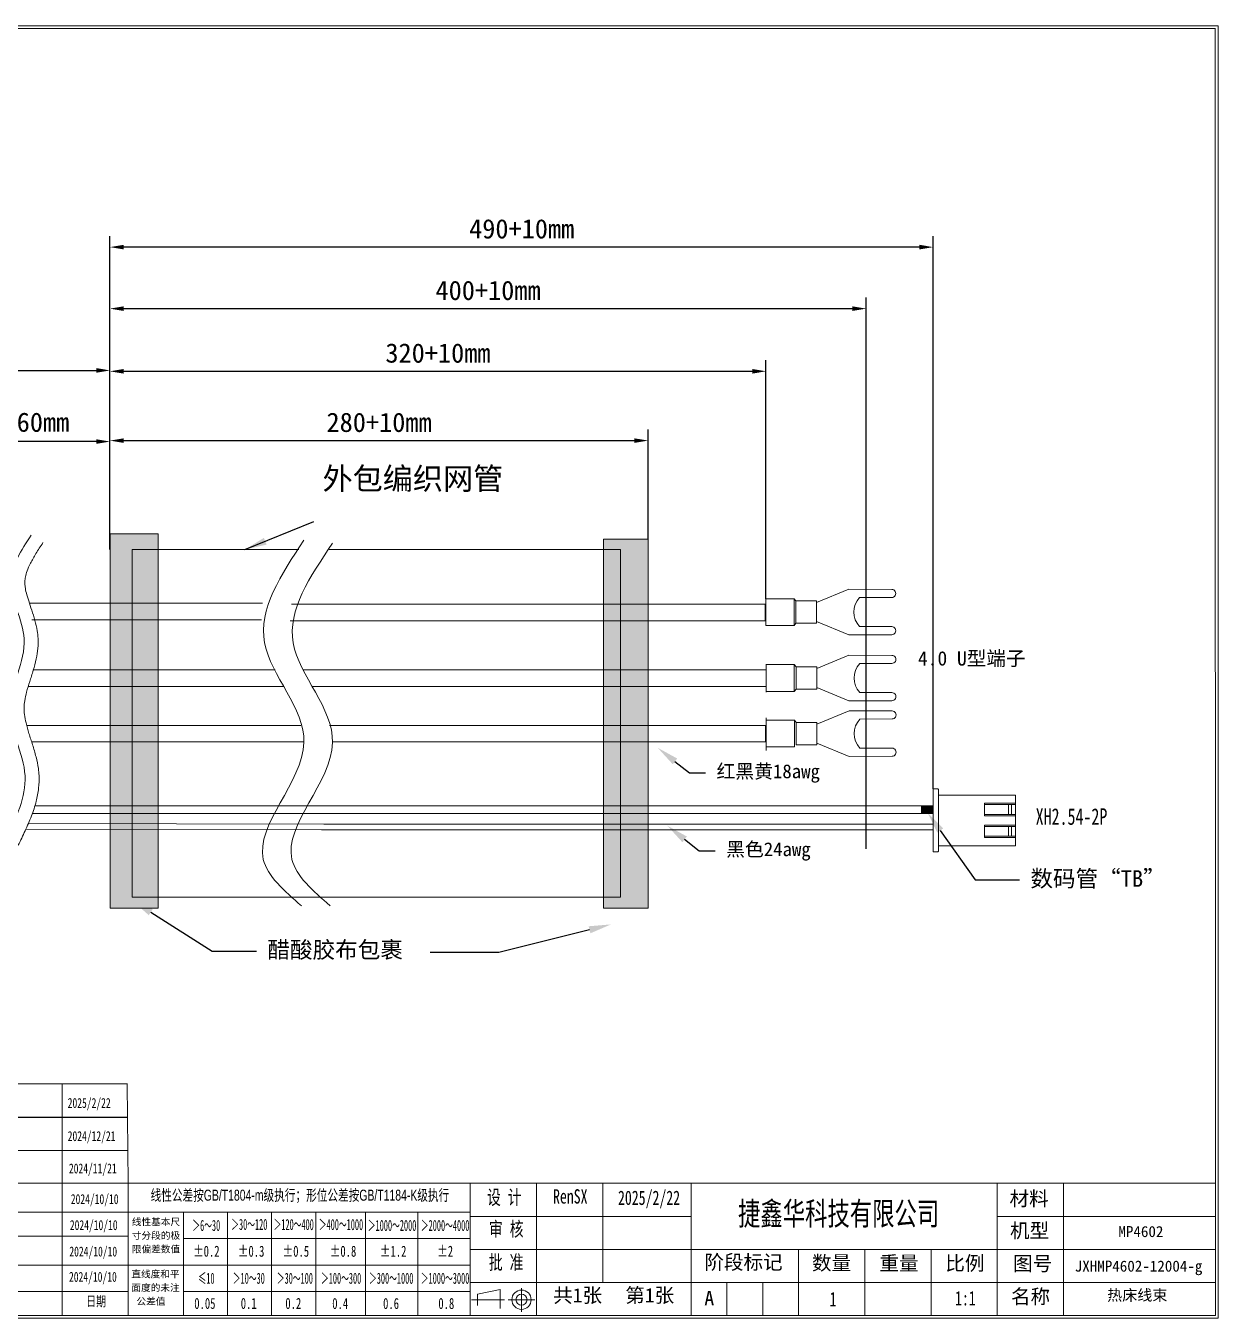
# Model space of a CAD drawing. Header units: millimetres. Extents: x -293 to 5666, y -3485 to 352.
# Drawn here: x -185 to 31, y -632.1 to -397.8 of the extents above; entities that cross this region are included whole.
import ezdxf
from ezdxf import colors
from ezdxf.entities.mleader import LeaderData, LeaderLine
from ezdxf.math import Vec2, Vec3

# ---------------------------------------------------------------- set-up
doc = ezdxf.new("R2010")
doc.units = ezdxf.units.MM
doc.header["$PDSIZE"] = -1
doc.layers.get('0').update_dxf_attribs({"lineweight": 18})
doc.layers.add('更新', color=10, linetype='Continuous', lineweight=18)
doc.styles.add('SLDTEXTSTYLE0', font='')
doc.styles.add('SLDTEXTSTYLE1', font='')
doc.styles.add('SLDTEXTSTYLE10', font='', dxfattribs={"width": 0.814221})
doc.styles.add('SLDTEXTSTYLE11', font='', dxfattribs={"width": 0.775464})
doc.styles.add('SLDTEXTSTYLE12', font='', dxfattribs={"width": 0.86773})
doc.styles.add('SLDTEXTSTYLE13', font='', dxfattribs={"width": 0.706367})
doc.styles.add('SLDTEXTSTYLE14', font='', dxfattribs={"width": 0.747741})
doc.styles.add('SLDTEXTSTYLE15', font='', dxfattribs={"width": 0.96773})
doc.styles.add('SLDTEXTSTYLE16', font='', dxfattribs={"width": 0.880973})
doc.styles.add('SLDTEXTSTYLE17', font='', dxfattribs={"width": 0.846113})
doc.styles.add('SLDTEXTSTYLE18', font='', dxfattribs={"width": 0.905501})
doc.styles.add('SLDTEXTSTYLE19', font='', dxfattribs={"width": 1.073784})
doc.styles.add('SLDTEXTSTYLE2', font='')
doc.styles.add('SLDTEXTSTYLE20', font='', dxfattribs={"width": 0.96122})
doc.styles.add('SLDTEXTSTYLE21', font='', dxfattribs={"width": 0.864104})
doc.styles.add('SLDTEXTSTYLE22', font='', dxfattribs={"width": 0.988767})
doc.styles.add('SLDTEXTSTYLE23', font='', dxfattribs={"width": 0.737402})
doc.styles.add('SLDTEXTSTYLE24', font='', dxfattribs={"width": 1.124152})
doc.styles.add('SLDTEXTSTYLE25', font='', dxfattribs={"width": 0.732965})
doc.styles.add('SLDTEXTSTYLE3', font='', dxfattribs={"width": 0.827647})
doc.styles.add('SLDTEXTSTYLE4', font='', dxfattribs={"width": 0.842141})
doc.styles.add('SLDTEXTSTYLE5', font='', dxfattribs={"width": 0.752078})
doc.styles.add('SLDTEXTSTYLE6', font='', dxfattribs={"width": 0.833267})
doc.styles.add('SLDTEXTSTYLE7', font='', dxfattribs={"width": 0.902979})
doc.styles.add('SLDTEXTSTYLE8', font='', dxfattribs={"width": 1.050097})
doc.styles.add('SLDTEXTSTYLE9', font='', dxfattribs={"width": 0.878935})
doc.styles.get("Standard").update_dxf_attribs({"font": ''})
doc.styles.add('标准', font='', dxfattribs={"width": 0.667})
doc.styles.get('SLDTEXTSTYLE0').set_extended_font_data('汉仪长仿宋体')
doc.styles.get('SLDTEXTSTYLE1').set_extended_font_data('汉仪长仿宋体')
doc.styles.get('SLDTEXTSTYLE10').set_extended_font_data('汉仪长仿宋体')
doc.styles.get('SLDTEXTSTYLE11').set_extended_font_data('汉仪长仿宋体')
doc.styles.get('SLDTEXTSTYLE12').set_extended_font_data('汉仪长仿宋体')
doc.styles.get('SLDTEXTSTYLE13').set_extended_font_data('汉仪长仿宋体')
doc.styles.get('SLDTEXTSTYLE14').set_extended_font_data('汉仪长仿宋体')
doc.styles.get('SLDTEXTSTYLE15').set_extended_font_data('汉仪长仿宋体')
doc.styles.get('SLDTEXTSTYLE16').set_extended_font_data('汉仪长仿宋体')
doc.styles.get('SLDTEXTSTYLE17').set_extended_font_data('汉仪长仿宋体')
doc.styles.get('SLDTEXTSTYLE18').set_extended_font_data('汉仪长仿宋体')
doc.styles.get('SLDTEXTSTYLE19').set_extended_font_data('汉仪长仿宋体')
doc.styles.get('SLDTEXTSTYLE2').set_extended_font_data('汉仪长仿宋体')
doc.styles.get('SLDTEXTSTYLE20').set_extended_font_data('汉仪长仿宋体')
doc.styles.get('SLDTEXTSTYLE21').set_extended_font_data('汉仪长仿宋体')
doc.styles.get('SLDTEXTSTYLE22').set_extended_font_data('汉仪长仿宋体')
doc.styles.get('SLDTEXTSTYLE23').set_extended_font_data('汉仪长仿宋体')
doc.styles.get('SLDTEXTSTYLE24').set_extended_font_data('汉仪长仿宋体')
doc.styles.get('SLDTEXTSTYLE25').set_extended_font_data('汉仪长仿宋体')
doc.styles.get('SLDTEXTSTYLE3').set_extended_font_data('汉仪长仿宋体')
doc.styles.get('SLDTEXTSTYLE4').set_extended_font_data('汉仪长仿宋体')
doc.styles.get('SLDTEXTSTYLE5').set_extended_font_data('汉仪长仿宋体')
doc.styles.get('SLDTEXTSTYLE6').set_extended_font_data('汉仪长仿宋体')
doc.styles.get('SLDTEXTSTYLE7').set_extended_font_data('汉仪长仿宋体')
doc.styles.get('SLDTEXTSTYLE8').set_extended_font_data('汉仪长仿宋体')
doc.styles.get('SLDTEXTSTYLE9').set_extended_font_data('汉仪长仿宋体')
doc.styles.get('Standard').set_extended_font_data('FangSong')
doc.styles.get('标准').set_extended_font_data('宋体')
doc.dimstyles.new('ISO-25', dxfattribs={"dimtxt": 2.5, "dimasz": 2.5, "dimexe": 1.25, "dimexo": 0.625, "dimtad": 1, "dimtxsty": 'Standard', "dimcen": 2.5, "dimdle": 5, "dimadec": 0, "dimazin": 0, "dimtfac": 1, "dimtmove": 0, "dimatfit": 3, "dimfxl": 1, "dimarcsym": 0})
doc.dimstyles.new('标准', dxfattribs={"dimtxt": 3.5, "dimasz": 4, "dimexe": 2, "dimexo": 0, "dimtad": 1, "dimdsep": 46, "dimtxsty": '标准', "dimblk": '_CAXARROW', "dimcen": 0, "dimdle": 8, "dimazin": 2, "dimtfac": 0.707107, "dimtdec": 3, "dimtmove": 2, "dimatfit": 3, "dimfxl": 1, "dimfrac": 2, "dimtolj": 1, "dimarcsym": 1})

# ---------------------------------------------------------------- blocks, each defined once
blk = doc.blocks.new('_CAXARROW')
blk = doc.blocks.new('12')
blk.add_line((289, 128.64), (289, 137.46))
at = {"color": 0, "lineweight": 0}
for points in [[(289.96, 139.82), (289.94, 139.92), (289.88, 139.99), (289.81, 140.04), (289.71, 140.06), (289, 140.06)], [(289, 137.46), (289, 140.06)], [(289.96, 128.88), (289.96, 139.82)], [(303.91, 138.95), (289.96, 138.95)], [(303.91, 137.46), (298.29, 137.46), (298.29, 135.2)], [(298.29, 137.22), (303.91, 137.22)], [(302.64, 135.44), (302.64, 137.22)], [(303.2, 135.44), (303.2, 137.22)], [(298.29, 135.44), (303.91, 135.44)], [(298.29, 135.2), (303.91, 135.2)], [(298.29, 131.24), (298.29, 133.5), (303.91, 133.5)], [(298.29, 133.26), (303.91, 133.26)], [(298.29, 131.48), (303.91, 131.48)], [(298.29, 131.24), (303.91, 131.24)], [(302.64, 131.48), (302.64, 133.26)], [(303.2, 131.48), (303.2, 133.26)], [(289, 128.64), (289.71, 128.64), (289.81, 128.66), (289.88, 128.71), (289.94, 128.78), (289.96, 128.88)], [(303.91, 129.75), (289.96, 129.75)]]:
    blk.add_lwpolyline(points, dxfattribs=at)
blk = doc.blocks.new('*D1239')
at = {"color": 0, "lineweight": -2, "transparency": 16777216}
for p, q in [((-169.8, -492.77), (-169.8, -458.45)), ((-50.93, -501.67), (-50.93, -458.45)), ((-167.3, -460.45), (-53.43, -460.45))]:
    blk.add_line(p, q, dxfattribs=at)
at = {"color": 0, "transparency": 16777216}
for points in [[(-167.3, -460.03), (-167.3, -460.87), (-169.8, -460.45)], [(-53.43, -460.03), (-53.43, -460.87), (-50.93, -460.45)]]:
    blk.add_solid(points, dxfattribs=at)
at = {"layer": 'Defpoints', "color": 0, "transparency": 16777216}
for p in [(-50.93, -460.45), (-169.8, -492.77), (-50.93, -501.67)]:
    blk.add_point(p, dxfattribs=at)
at = {"color": 0, "transparency": 16777216, "insert": (-110.37, -457.16), "char_height": 3.5, "attachment_point": 5}
blk.add_mtext('\\A1;320+10mm', dxfattribs=at)
blk = doc.blocks.new('*D1242')
at = {"color": 0, "lineweight": -2, "transparency": 16777216}
for p, q in [((-169.8, -492.77), (-169.8, -471.01)), ((-167.3, -473.01), (-74.78, -473.01)), ((-72.28, -490.89), (-72.28, -471.01))]:
    blk.add_line(p, q, dxfattribs=at)
at = {"color": 0, "transparency": 16777216}
for points in [[(-167.3, -472.6), (-167.3, -473.43), (-169.8, -473.01)], [(-74.78, -472.6), (-74.78, -473.43), (-72.28, -473.01)]]:
    blk.add_solid(points, dxfattribs=at)
at = {"layer": 'Defpoints', "color": 0, "transparency": 16777216}
for p in [(-72.28, -473.01), (-72.28, -490.89), (-169.8, -492.77)]:
    blk.add_point(p, dxfattribs=at)
at = {"color": 0, "transparency": 16777216, "insert": (-121.04, -469.72), "char_height": 3.5, "attachment_point": 5}
blk.add_mtext('\\A1;280+10mm', dxfattribs=at)
blk = doc.blocks.new('*D1240')
at = {"color": 0, "lineweight": -2, "transparency": 16777216}
for p, q in [((-169.8, -489.94), (-169.8, -435.94)), ((-23.11, -437.94), (-167.3, -437.94)), ((-20.61, -536.15), (-20.61, -435.94))]:
    blk.add_line(p, q, dxfattribs=at)
at = {"color": 0, "transparency": 16777216}
for points in [[(-167.3, -437.52), (-167.3, -438.35), (-169.8, -437.94)], [(-23.11, -437.52), (-23.11, -438.35), (-20.61, -437.94)]]:
    blk.add_solid(points, dxfattribs=at)
at = {"layer": 'Defpoints', "color": 0, "transparency": 16777216}
for p in [(-169.8, -437.94), (-169.8, -489.94), (-20.61, -536.15)]:
    blk.add_point(p, dxfattribs=at)
at = {"color": 0, "transparency": 16777216, "insert": (-95.2, -434.64), "char_height": 3.5, "attachment_point": 5}
blk.add_mtext('\\A1;490+10mm', dxfattribs=at)
blk = doc.blocks.new('*D1243')
at = {"color": 0, "lineweight": -2, "transparency": 16777216}
for p, q in [((-169.8, -489.94), (-169.8, -447.09)), ((-32.78, -547.01), (-32.78, -447.09)), ((-167.3, -449.09), (-35.28, -449.09))]:
    blk.add_line(p, q, dxfattribs=at)
at = {"color": 0, "transparency": 16777216}
for points in [[(-167.3, -448.67), (-167.3, -449.51), (-169.8, -449.09)], [(-35.28, -448.67), (-35.28, -449.51), (-32.78, -449.09)]]:
    blk.add_solid(points, dxfattribs=at)
at = {"layer": 'Defpoints', "color": 0, "transparency": 16777216}
for p in [(-32.78, -449.09), (-169.8, -489.94), (-32.78, -547.01)]:
    blk.add_point(p, dxfattribs=at)
at = {"color": 0, "transparency": 16777216, "insert": (-101.29, -445.8), "char_height": 3.5, "attachment_point": 5}
blk.add_mtext('\\A1;400+10mm', dxfattribs=at)
blk = doc.blocks.new('*D1244')
at = {"layer": 'Defpoints', "color": 0, "transparency": 16777216}
for p in [(-198.87, -473.19), (-198.87, -484.99), (-169.8, -489.94)]:
    blk.add_point(p, dxfattribs=at)
at = {"layer": '更新', "color": 0, "lineweight": -2, "transparency": 16777216}
for p, q in [((-198.87, -484.99), (-198.87, -471.19)), ((-172.3, -473.19), (-196.37, -473.19)), ((-169.8, -489.94), (-169.8, -471.19))]:
    blk.add_line(p, q, dxfattribs=at)
at = {"layer": '更新', "color": 0, "transparency": 16777216}
for points in [[(-196.37, -472.77), (-196.37, -473.6), (-198.87, -473.19)], [(-172.3, -472.77), (-172.3, -473.6), (-169.8, -473.19)]]:
    blk.add_solid(points, dxfattribs=at)
at = {"layer": '更新', "color": 0, "transparency": 16777216, "insert": (-184.33, -469.7), "char_height": 3.5, "attachment_point": 5}
blk.add_mtext('\\A1;△60mm', dxfattribs=at)
blk = doc.blocks.new('*D1245')
at = {"layer": 'Defpoints', "color": 0, "transparency": 16777216}
for p in [(-169.8, -460.29), (-169.8, -489.94), (-245.24, -547.11)]:
    blk.add_point(p, dxfattribs=at)
at = {"layer": '更新', "color": 0, "lineweight": -2, "transparency": 16777216}
for p, q in [((-245.24, -547.11), (-245.24, -458.29)), ((-169.8, -489.94), (-169.8, -458.29)), ((-242.74, -460.29), (-172.3, -460.29))]:
    blk.add_line(p, q, dxfattribs=at)
at = {"layer": '更新', "color": 0, "transparency": 16777216}
for points in [[(-242.74, -459.87), (-242.74, -460.71), (-245.24, -460.29)], [(-172.3, -459.87), (-172.3, -460.71), (-169.8, -460.29)]]:
    blk.add_solid(points, dxfattribs=at)
at = {"layer": '更新', "color": 0, "transparency": 16777216, "insert": (-207.52, -457), "char_height": 3.5, "attachment_point": 5}
blk.add_mtext('\\A1;140+10mm', dxfattribs=at)

msp = doc.modelspace()

# ---------------------------------------------------------------- hatches: boundary and pattern name
at = {"linetype": 'Continuous'}
h = msp.add_hatch(color=0, dxfattribs=at)
h.dxf.hatch_style = 1
h.paths.add_polyline_path([(-169.7975, -489.9415), (-161.0599, -489.9415), (-161.0599, -557.7801), (-169.7975, -557.7801)])
h.paths.add_polyline_path([(-72.2824, -490.8887), (-80.3536, -490.8887), (-80.3536, -557.7655), (-72.2824, -557.7655)])
at = {"lineweight": 15}
msp.add_hatch(color=7, dxfattribs=at).paths.add_polyline_path([(-20.6117, -540.5925), (-20.6117, -539.2379), (-22.8484, -539.2379), (-22.8367, -540.5925)])

# ---------------------------------------------------------------- linework, layer by layer
at = {"color": 7, "lineweight": 13}
for p, q in [((-293.0969, -397.8207), (30.9956, -397.8207)), ((-292.5969, -398.3207), (30.5072, -398.3207)), ((-178.4933, -589.6459), (-178.4933, -631.6616)), ((-104.5076, -607.6616), (-229.9068, -607.6616)), ((-166.5076, -631.6616), (-166.5076, -607.6616)), ((-166.5076, -607.6616), (-166.5076, -631.6616)), ((-104.5076, -607.6616), (-104.5076, -631.6616)), ((-104.5076, -607.6616), (-104.5076, -631.6616)), ((-92.5076, -607.6616), (-92.5076, -631.6616)), ((-80.5076, -607.6616), (-80.5076, -625.6616)), ((-64.5076, -607.6616), (-64.5076, -631.6616)), ((-9.0076, -607.6616), (-9.0076, -631.6616)), ((-9.0076, -607.6616), (30.4924, -607.6616)), ((2.9924, -607.6616), (2.9924, -631.6616)), ((-104.5076, -612.8828), (-229.9068, -612.8828)), ((-156.5076, -631.6616), (-156.5076, -612.8828)), ((-148.5076, -612.8828), (-148.5076, -631.6616)), ((-140.5076, -631.6616), (-140.5076, -612.8828)), ((-132.5076, -631.6616), (-132.5076, -612.8828)), ((-123.5076, -631.6616), (-123.5076, -612.8828)), ((-114.0076, -612.8828), (-114.0076, -631.6616)), ((-64.5076, -613.6616), (-104.5076, -613.6616)), ((-9.0076, -613.6616), (30.4924, -613.6616)), ((-166.5076, -617.2616), (-229.9068, -617.2616)), ((-156.5076, -617.6828), (-104.5076, -617.6828)), ((-104.5076, -619.6616), (30.4924, -619.6616)), ((-45.0076, -631.6616), (-45.0076, -619.6616)), ((-33.0076, -619.6616), (-33.0076, -631.6616)), ((-21.0076, -619.6616), (-21.0076, -631.6616)), ((-166.5076, -622.4828), (-104.5076, -622.4828)), ((-166.5076, -627.2828), (-229.9068, -627.2828)), ((-104.5076, -627.2828), (-156.5076, -627.2828)), ((-64.5076, -625.6616), (-104.5076, -625.6616)), ((-103.2275, -627.7716), (-99.1214, -626.8868)), ((-99.1214, -626.8868), (-99.1214, -630.3834)), ((-95.2275, -626.6648), (-95.2275, -630.937)), ((30.4924, -625.6616), (-64.5076, -625.6616)), ((-58.0076, -631.6616), (-58.0076, -625.6616)), ((-51.5076, -625.6616), (-51.5076, -631.6616)), ((-98.2963, -628.7654), (-104.301, -628.7654)), ((-92.8113, -628.7654), (-97.6437, -628.7654)), ((-293.0969, -632.1088), (31.0072, -632.1088)), ((-292.5969, -631.6088), (30.5072, -631.6088))]:
    msp.add_line(p, q, dxfattribs=at)
at = {"color": 7, "linetype": 'ByBlock', "lineweight": 13}
for p, q in [((30.9956, -397.8207), (31.0072, -632.1088)), ((30.4955, -398.3207), (30.5072, -631.6088))]:
    msp.add_line(p, q, dxfattribs=at)
at = {"lineweight": 5}
for p, q in [((-35.9229, -499.9678), (-41.7813, -502.3794)), ((-28.1469, -499.9981), (-35.9229, -499.9678)), ((-45.4942, -502.076), (-45.8313, -501.671)), ((-45.8313, -501.671), (-45.8313, -506.531)), ((-45.4942, -502.076), (-45.4942, -506.126)), ((-41.7813, -502.3794), (-41.7813, -504.101)), ((-33.975, -501.4719), (-28.143, -501.4561)), ((-41.7813, -505.8227), (-41.7813, -504.101)), ((-35.9229, -508.2342), (-41.7813, -505.8227)), ((-45.8313, -506.531), (-45.4942, -506.126)), ((-28.1469, -508.204), (-35.9229, -508.2342)), ((-33.975, -506.7301), (-28.143, -506.746)), ((-35.8848, -511.9261), (-41.7432, -514.3377)), ((-28.1088, -511.9563), (-35.8848, -511.9261)), ((-45.4561, -514.0343), (-45.7932, -513.6293)), ((-45.7932, -513.6293), (-45.7932, -518.4893)), ((-45.4561, -514.0343), (-45.4561, -518.0843)), ((-41.7432, -514.3377), (-41.7432, -516.0593)), ((-33.9369, -513.4302), (-28.1049, -513.4143)), ((-41.7432, -517.7809), (-41.7432, -516.0593)), ((-45.7932, -518.4893), (-45.4561, -518.0843)), ((-35.8848, -520.1925), (-41.7432, -517.7809)), ((-33.9369, -518.6884), (-28.1049, -518.7043)), ((-35.8594, -521.9967), (-41.7178, -524.4082)), ((-28.1088, -520.1623), (-35.8848, -520.1925)), ((-28.0834, -522.0269), (-35.8594, -521.9967)), ((-45.4307, -524.1049), (-45.7678, -523.6999)), ((-45.7678, -523.6999), (-45.7678, -528.5599)), ((-45.4307, -524.1049), (-45.4307, -528.1549)), ((-41.7178, -524.4082), (-41.7178, -526.1299)), ((-33.9114, -523.5008), (-28.0794, -523.4849)), ((-41.7178, -527.8515), (-41.7178, -526.1299)), ((-35.8594, -530.2631), (-41.7178, -527.8515)), ((-33.9114, -528.759), (-28.0794, -528.7749)), ((-28.0834, -530.2329), (-35.8594, -530.2631))]:
    msp.add_line(p, q, dxfattribs=at)
at = {"color": 0}
msp.add_line((-50.9112, -513.5582), (-50.9112, -518.6104), dxfattribs=at)
at = {"color": 4}
msp.add_line((-50.9195, -523.2538), (-50.9195, -529.1957), dxfattribs=at)
at = {"color": 7}
msp.add_line((-5.6957, -537.2667), (-5.6957, -546.4628), dxfattribs=at)
at = {"color": 0, "lineweight": 13}
msp.add_line((-104.5076, -607.6616), (-9.0076, -607.6616), dxfattribs=at)
at = {"color": 0, "lineweight": 5}
for p, q in [((-77.1196, -607.6616), (30.4912, -607.6616)), ((-231.7748, -631.6088), (-84.1053, -631.6088))]:
    msp.add_line(p, q, dxfattribs=at)
at = {"color": 7, "linetype": 'Continuous', "lineweight": 13}
msp.add_line((-166.5076, -622.4828), (-229.9068, -622.4828), dxfattribs=at)
at = {"lineweight": 13}
msp.add_line((-103.2275, -627.7716), (-103.2275, -629.8017), dxfattribs=at)
at = {"color": 4}
msp.add_lwpolyline([(-72.2824, -490.8887), (-80.3536, -490.8887), (-80.3536, -557.7655), (-72.2824, -557.7655)], close=True, dxfattribs=at)
at = {"color": 0}
for points in [[(-130.1002, -492.7714), (-77.3056, -492.7714), (-77.3056, -555.7858), (-165.791, -555.7858), (-165.791, -492.7714), (-135.5706, -492.7714)], [(-183.6827, -514.5843), (-139.872, -514.5843)], [(-134.7071, -514.5843), (-50.9112, -514.5843), (-50.9112, -517.5843), (-133.1698, -517.5843)], [(-138.3332, -517.5843), (-184.6196, -517.5843)]]:
    msp.add_lwpolyline(points, dxfattribs=at)
at = {"color": 1}
for points in [[(-184.404, -502.4845), (-142.1474, -502.4845)], [(-136.9182, -502.696), (-51.0469, -502.696), (-51.0469, -505.696), (-137.1203, -505.696)], [(-142.3451, -505.4845), (-183.9435, -505.4845)]]:
    msp.add_lwpolyline(points, dxfattribs=at)
at = {"lineweight": 5}
for points in [[(-45.8313, -506.531), (-50.9343, -506.531), (-50.9343, -501.671), (-45.8313, -501.671)], [(-45.4942, -502.076), (-41.7813, -502.076), (-41.7813, -506.126)], [(-41.7813, -506.126), (-45.4942, -506.126)], [(-45.7932, -518.4893), (-50.8962, -518.4893), (-50.8962, -513.6293), (-45.7932, -513.6293)], [(-45.4561, -514.0343), (-41.7432, -514.0343), (-41.7432, -518.0843)], [(-41.7432, -518.0843), (-45.4561, -518.0843)], [(-45.7678, -528.5599), (-50.8708, -528.5599), (-50.8708, -523.6999), (-45.7678, -523.6999)], [(-45.4307, -524.1049), (-41.7178, -524.1049), (-41.7178, -528.1549)], [(-41.7178, -528.1549), (-45.4307, -528.1549)]]:
    msp.add_lwpolyline(points, dxfattribs=at)
at = {"color": 2}
for points in [[(-184.9057, -524.6343), (-135.2016, -524.6343)], [(-130.0232, -524.6343), (-51.0189, -524.6343), (-51.0189, -527.6343), (-129.4753, -527.6343)], [(-134.6628, -527.6343), (-183.9955, -527.6343)]]:
    msp.add_lwpolyline(points, dxfattribs=at)
at = {"color": 7}
for points in [[(-183.852, -540.5879), (-130.2005, -540.5879)], [(-129.8324, -539.2333), (-183.4054, -539.2333)], [(-130.2745, -540.5879), (-20.6117, -540.5879)], [(-20.6068, -539.2333), (-129.8774, -539.2333)], [(-185.0278, -543.4425), (-131.3304, -543.5875)], [(-130.9041, -542.5628), (-184.5757, -542.4184)], [(-20.6117, -542.5485), (-131.0195, -542.5485)], [(-131.4701, -543.5731), (-20.6117, -543.5731)]]:
    msp.add_lwpolyline(points, dxfattribs=at)
at = {"color": 7, "lineweight": 13}
for radius in [1.75, 1]:
    msp.add_circle((-95.2275, -628.7654), radius, dxfattribs=at)
at = {"lineweight": 5}
for centre, radius, start, end in [((-28.145, -500.7271), 0.7291, 269.349788, 90.155823), ((-31.1023, -504.101), 3.8942, 137.535008, 222.464992), ((-31.1023, -504.101), 3.8942, 137.535008, 222.464992), ((-28.145, -507.475), 0.7291, 269.844177, 90.650212), ((-28.1069, -512.6853), 0.7291, 269.349788, 90.155823), ((-31.0642, -516.0593), 3.8942, 137.535008, 222.464992), ((-31.0642, -516.0593), 3.8942, 137.535008, 222.464992), ((-28.1069, -519.4333), 0.7291, 269.844177, 90.650212), ((-28.0814, -522.7559), 0.7291, 269.349788, 90.155823), ((-31.0387, -526.1299), 3.8942, 137.535008, 222.464992), ((-31.0387, -526.1299), 3.8942, 137.535008, 222.464992), ((-28.0814, -529.5039), 0.7291, 269.844177, 90.650212)]:
    msp.add_arc(centre, radius, start, end, dxfattribs=at)
at = {"color": 4}
for points in [[(-134.657, -491.0774), (-141.7914, -509.689), (-134.657, -527.748), (-142.0144, -548.9284), (-135.1029, -557.3485)], [(-129.4685, -491.6145), (-136.603, -509.7014), (-129.4685, -527.7605), (-136.8259, -548.9408), (-129.9144, -557.3317)]]:
    msp.add_spline(points, degree=3, dxfattribs=at)
at = {"layer": '更新', "color": 0}
for p, q in [((-229.9068, -589.6459), (-166.6269, -589.6459)), ((-166.5667, -601.7158), (-166.6866, -589.6459)), ((-229.9068, -595.6511), (-166.6269, -595.6511)), ((-229.9068, -595.7105), (-166.5667, -595.7105)), ((-229.9068, -601.7158), (-166.5667, -601.7158)), ((-166.5667, -601.7158), (-166.5076, -607.6616))]:
    msp.add_line(p, q, dxfattribs=at)
msp.add_lwpolyline([(-169.7975, -489.9415), (-161.0599, -489.9415), (-161.0599, -557.7801), (-169.7975, -557.7801)], close=True, dxfattribs=at)
at = {"layer": '更新', "color": 4}
msp.add_spline([(-184.0707, -490.133), (-187.7566, -498.6084), (-185.356, -508.9694), (-187.9052, -521.3665), (-185.1918, -533.7784), (-188.6894, -545.2406)], degree=3, dxfattribs=at)
msp.add_open_spline([(-181.9518, -491.5156), (-182.3962, -492.1966), (-183.2329, -493.48), (-184.2125, -495.1871), (-184.8274, -496.5821), (-185.1412, -497.6829), (-185.222, -498.3553), (-185.232, -498.9375), (-185.1862, -499.5806), (-184.9659, -500.6823), (-184.5449, -502.0904), (-183.9713, -503.7547), (-183.39, -505.5581), (-182.9836, -507.2703), (-182.7816, -509.0136), (-182.8347, -510.7673), (-183.157, -512.7051), (-183.7063, -514.7262), (-184.3604, -516.7359), (-184.9294, -518.5755), (-185.278, -520.1187), (-185.3688, -521.0286), (-185.3831, -521.8277), (-185.3243, -522.7312), (-185.0263, -524.2663), (-184.4958, -526.0948), (-183.823, -528.1483), (-183.1884, -530.2702), (-182.7963, -532.1413), (-182.6068, -534.0755), (-182.6833, -536.094), (-183.1567, -538.5529), (-184.0111, -541.1418), (-185.159, -543.781), (-186.0029, -545.5059), (-186.4165, -546.3519)], degree=3, knots=[0, 0, 0, 0, 2.26200437, 4.38684892, 6.20297248, 7.74036146, 9.13219336, 9.38091268, 10.59033211, 12.01278737, 13.66215436, 15.42099169, 17.17982903, 18.7893117, 19.91420816, 21.36897827, 23.01532404, 24.93699589, 26.99083819, 29.04468049, 30.90566819, 32.47545155, 32.62094368, 34.21147444, 36.03962245, 38.14587516, 40.25212786, 42.35838056, 44.2580413, 45.30540088, 47.25799969, 49.39920424, 51.88657284, 54.55486704, 57.22316123, 57.22316123, 57.22316123, 57.22316123], dxfattribs=at)

# ---------------------------------------------------------------- block references
at = {"color": 7}
msp.add_blockref('12', (-309.6098, -676.215), dxfattribs=at)

# ---------------------------------------------------------------- texts
at = {"color": 0, "insert": (-131.2822, -477.9044), "char_height": 4, "width": 117.97067, "attachment_point": 1}
msp.add_mtext('外包编织网管', dxfattribs=at)
for s, insert, char_height, width, attachment_point in [('4.0 U{\\fSimSun|b0|i0|c0|p34;型端子}', (-23.3912, -511.1909), 2.6, 65.474284, 1), ('MP4602', (17.0098, -615.4056), 2, 23.796946, 2), ('{\\C3;JXHMP4602-12004-g}', (16.5867, -621.6704), 2, 23.796946, 2), ('A', (-62.0899, -627.159), 2.6, 2.6, 1), ('热床线束', (16.3571, -626.9344), 2, 27.679219, 2)]:
    msp.add_mtext(s, dxfattribs=dict(insert=insert, char_height=char_height, width=width, attachment_point=attachment_point))
at = {"color": 7, "lineweight": 35, "insert": (-2.0604, -539.671), "char_height": 3, "attachment_point": 1}
msp.add_mtext('{\\W0.707;\\C0;XH2.54-2P }', dxfattribs=at)
at = {"attachment_point": 1}
for s, insert, char_height, width, style in [('{\\fFangSong|b0|i0|c134|p49;\\W0.707;2025/2/22}', (-177.4639, -592.1946), 1.8, 9.024552, 'SLDTEXTSTYLE0'), ('{\\fFangSong|b0|i0|c134|p49;\\W1;图号}', (-6.1526, -620.9098), 2.6, 8.780214, 'SLDTEXTSTYLE0'), ('{\\fFangSong|b0|i0|c134|p49;\\W0.707;1}', (-39.4086, -627.3688), 2.6, 2.726669, 'SLDTEXTSTYLE1')]:
    msp.add_mtext(s, dxfattribs=dict(at, insert=insert, char_height=char_height, width=width, style=style))
for s, insert, char_height, attachment_point, style in [('{\\fFangSong|b0|i0|c134|p49;\\W0.707;2024/12/21}', (-177.4639, -598.1998), 1.8, 1, 'SLDTEXTSTYLE0'), ('{\\fFangSong|b0|i0|c134|p49;\\W0.707;2024/11/21}', (-177.2431, -604.0699), 1.8, 1, 'SLDTEXTSTYLE0'), ('{\\W0.707;线性公差按GB/T1804-m级执行；形位公差按GB/T1184-K级执行}', (-135.3837, -608.8147), 2, 2, 'SLDTEXTSTYLE0'), ('{\\fFangSong|b0|i0|c134|p49;\\W0.707;设 计}', (-101.4831, -608.8942), 2.6, 1, 'SLDTEXTSTYLE3'), ('{\\fFangSong|b0|i0|c134|p49;\\W0.707;RenSX}', (-86.3941, -608.7358), 2.6, 2, 'SLDTEXTSTYLE1'), ('{\\fFangSong|b0|i0|c134|p49;\\W0.707;2025/2/22}', (-72.1177, -608.9847), 2.6, 2, 'SLDTEXTSTYLE1'), ('{\\fFangSong|b0|i0|c134|p49;\\W1;材料}', (-6.7974, -609.1314), 2.6, 1, 'SLDTEXTSTYLE0'), ('{\\fFangSong|b0|i0|c134|p49;\\W0.707;2024/10/10}', (-176.9003, -609.6209), 1.8, 1, 'SLDTEXTSTYLE0'), ('{\\fFangSong|b0|i0|c134|p49;\\W0.707;捷鑫华科技有限公司}', (-55.9943, -611.0476), 4.2, 1, 'SLDTEXTSTYLE2'), ('{\\fFangSong|b0|i0|c134|p49;\\W0.707;2024/10/10}', (-177.074, -614.3339), 1.8, 1, 'SLDTEXTSTYLE0'), ('{\\fFangSong|b0|i0|c134|p49;\\W0.5;＞6～30}', (-154.8734, -614.294), 2, 1, 'SLDTEXTSTYLE4'), ('{\\fFangSong|b0|i0|c134|p49;\\W0.5;＞30～120}', (-147.8244, -614.1104), 2, 1, 'SLDTEXTSTYLE5'), ('{\\fFangSong|b0|i0|c134|p49;\\W0.5;＞120～400}', (-140.1507, -614.1334), 2, 1, 'SLDTEXTSTYLE6'), ('{\\fFangSong|b0|i0|c134|p49;\\W0.5;＞400～1000}', (-131.9577, -614.1334), 2, 1, 'SLDTEXTSTYLE13'), ('{\\fFangSong|b0|i0|c134|p49;\\W0.5;＞1000～2000}', (-123.0734, -614.294), 2, 1, 'SLDTEXTSTYLE14'), ('{\\fFangSong|b0|i0|c134|p49;\\W0.5;＞2000～4000}', (-113.462, -614.294), 2, 1, 'SLDTEXTSTYLE23'), ('{\\fFangSong|b0|i0|c134|p49;\\W0.707;审 核}', (-101.1262, -614.6504), 2.6, 1, 'SLDTEXTSTYLE0'), ('{\\fFangSong|b0|i0|c134|p49;\\W1;机型}', (-6.71, -614.9361), 2.6, 1, 'SLDTEXTSTYLE0'), ('{\\fFangSong|b0|i0|c134|p49;\\W0.707;2024/10/10}', (-177.1651, -619.1296), 1.8, 1, 'SLDTEXTSTYLE0'), ('{\\fFangSong|b0|i0|c134|p49;\\W0.707;±0.2}', (-154.7489, -618.9697), 2, 1, 'SLDTEXTSTYLE7'), ('{\\fFangSong|b0|i0|c134|p49;\\W0.707;±0.3}', (-146.6326, -618.9697), 2, 1, 'SLDTEXTSTYLE15'), ('{\\fFangSong|b0|i0|c134|p49;\\W0.707;±0.5}', (-138.5269, -618.9697), 2, 1, 'SLDTEXTSTYLE16'), ('{\\fFangSong|b0|i0|c134|p49;\\W0.707;±0.8}', (-129.976, -618.9697), 2, 1, 'SLDTEXTSTYLE17'), ('{\\fFangSong|b0|i0|c134|p49;\\W0.707;±1.2}', (-120.8933, -618.9697), 2, 1, 'SLDTEXTSTYLE22'), ('{\\fFangSong|b0|i0|c134|p49;\\W0.707;±2}', (-110.5178, -618.9697), 2, 1, 'SLDTEXTSTYLE24'), ('{\\fFangSong|b0|i0|c134|p49;\\W0.707;批 准}', (-101.1483, -620.6815), 2.6, 1, 'SLDTEXTSTYLE3'), ('{\\fFangSong|b0|i0|c134|p49;\\W1;阶段标记}', (-62.0944, -620.6571), 2.6, 1, 'SLDTEXTSTYLE0'), ('{\\fFangSong|b0|i0|c134|p49;\\W1;数量}', (-42.5951, -620.7935), 2.6, 1, 'SLDTEXTSTYLE0'), ('{\\fFangSong|b0|i0|c134|p49;\\W1;重量}', (-30.3658, -620.8492), 2.6, 1, 'SLDTEXTSTYLE0'), ('{\\fFangSong|b0|i0|c134|p49;\\W1;比例}', (-18.4273, -620.8508), 2.6, 1, 'SLDTEXTSTYLE0'), ('{\\fFangSong|b0|i0|c134|p49;\\W0.707;2024/10/10}', (-177.2283, -623.7209), 1.8, 1, 'SLDTEXTSTYLE0'), ('{\\fFangSong|b0|i0|c134|p49;\\W0.5;≤10}', (-153.8393, -623.8788), 2, 1, 'SLDTEXTSTYLE8'), ('{\\fFangSong|b0|i0|c134|p49;\\W0.5;＞10～30}', (-147.5363, -623.8788), 2, 1, 'SLDTEXTSTYLE12'), ('{\\fFangSong|b0|i0|c134|p49;\\W0.5;＞30～100}', (-139.5612, -623.8788), 2, 1, 'SLDTEXTSTYLE9'), ('{\\fFangSong|b0|i0|c134|p49;\\W0.5;＞100～300}', (-131.5588, -623.8788), 2, 1, 'SLDTEXTSTYLE10'), ('{\\fFangSong|b0|i0|c134|p49;\\W0.5;＞300～1000}', (-122.8558, -623.8788), 2, 1, 'SLDTEXTSTYLE11'), ('{\\fFangSong|b0|i0|c134|p49;\\W0.5;＞1000～3000}', (-113.4717, -623.8788), 2, 1, 'SLDTEXTSTYLE25'), ('{\\fFangSong|b0|i0|c134|p49;\\W1;共1张}', (-89.4907, -626.6621), 2.6, 1, 'SLDTEXTSTYLE0'), ('{\\fFangSong|b0|i0|c134|p49;\\W1;第1张}', (-76.4241, -626.6576), 2.6, 1, 'SLDTEXTSTYLE0'), ('{\\fFangSong|b0|i0|c134|p49;\\W0.707;1:1}', (-14.7948, -627.1982), 2.6, 2, 'SLDTEXTSTYLE1'), ('{\\fFangSong|b0|i0|c134|p49;\\W1;名称}', (-6.5302, -626.8809), 2.6, 1, 'SLDTEXTSTYLE0'), ('{\\fFangSong|b0|i0|c134|p49;\\W0.707;日期}', (-174.0922, -628.1475), 1.8, 1, 'SLDTEXTSTYLE0'), ('{\\fFangSong|b0|i0|c134|p49;\\W0.707;0.05}', (-154.5293, -628.4332), 2, 1, 'SLDTEXTSTYLE18'), ('{\\fFangSong|b0|i0|c134|p49;\\W0.707;0.1}', (-146.1018, -628.4332), 2, 1, 'SLDTEXTSTYLE19'), ('{\\fFangSong|b0|i0|c134|p49;\\W0.707;0.2}', (-138.0238, -628.4332), 2, 1, 'SLDTEXTSTYLE21'), ('{\\fFangSong|b0|i0|c134|p49;\\W0.707;0.4}', (-129.526, -628.445), 2, 1, 'SLDTEXTSTYLE20'), ('{\\fFangSong|b0|i0|c134|p49;\\W0.707;0.6}', (-120.3118, -628.445), 2, 1, 'SLDTEXTSTYLE1'), ('{\\fFangSong|b0|i0|c134|p49;\\W0.707;0.8}', (-110.2999, -628.445), 2, 1, 'SLDTEXTSTYLE1')]:
    msp.add_mtext(s, dxfattribs=dict(insert=insert, char_height=char_height, attachment_point=attachment_point, style=style))
at = {"color": 0, "linetype": 'Continuous', "lineweight": 35, "char_height": 1.25, "attachment_point": 2, "style": 'SLDTEXTSTYLE0'}
for s, insert, width in [('线性基本尺', (-161.4705, -614.0309), 18.100139), ('寸分段的极', (-161.4671, -616.5003), 18.048834), ('限偏差数值', (-161.4671, -618.9697), 17.7564), ('直线度和平', (-161.552, -623.4943), 17.859009), ('面度的未注', (-161.552, -625.9638), 17.977008), ('公差值', (-162.3717, -628.4332), 10.681544)]:
    msp.add_mtext(s, dxfattribs=dict(at, insert=insert, width=width))

# ---------------------------------------------------------------- dimensions: what is measured, and where the dimension line sits
at = {"color": 0}
for base, p1, p2, text, picture, middle in [((-169.7975, -437.9362), (-20.6117, -536.1501), (-169.7975, -489.9415), '490+10mm', '*D1240', (-95.2046, -434.6422)), ((-32.7804, -449.0892), (-169.7975, -489.9415), (-32.7804, -547.0131), '400+10mm', '*D1243', (-101.2889, -445.7952)), ((-50.9343, -460.45), (-169.7975, -492.7714), (-50.9343, -501.671), '320+10mm', '*D1239', (-110.3659, -457.156)), ((-72.2824, -473.0132), (-169.7975, -492.7714), (-72.2824, -490.8887), '280+10mm', '*D1242', (-121.0399, -469.7192))]:
    dim = msp.add_linear_dim(base=base, p1=p1, p2=p2, text=text, dimstyle='ISO-25', override={"dimtxt": 3.5, "dimexe": 2, "dimexo": 0, "dimgap": 1.524, "dimtih": 1, "dimtoh": 1, "dimzin": 0, "dimtxsty": 'Standard', "dimadec": 2, "dimtolj": 1}, dxfattribs=at)
    dim.commit()
    dim.dimension.update_dxf_attribs({"geometry": picture, "text_midpoint": middle})
at = {"layer": '更新', "color": 0}
for base, p1, p2, text, picture, middle in [((-169.7975, -460.291), (-245.2369, -547.1076), (-169.7975, -489.9415), '140+10mm', '*D1245', (-207.5172, -456.997)), ((-198.8698, -473.1861), (-169.7975, -489.9415), (-198.8698, -484.9887), '△60mm', '*D1244', (-184.3336, -469.7021))]:
    dim = msp.add_linear_dim(base=base, p1=p1, p2=p2, text=text, dimstyle='ISO-25', override={"dimtxt": 3.5, "dimexe": 2, "dimexo": 0, "dimgap": 1.524, "dimtih": 1, "dimtoh": 1, "dimzin": 0, "dimtxsty": 'Standard', "dimadec": 2, "dimtolj": 1}, dxfattribs=at)
    dim.commit()
    dim.dimension.update_dxf_attribs({"geometry": picture, "text_midpoint": middle})

# ---------------------------------------------------------------- leaders
at = {"color": 0}
msp.add_leader([(-145.3631, -492.7714), (-132.8672, -487.6713)], dimstyle='标准', override={"dimgap": 0.625, "dimtad": 0, "dimarcsym": 0}, dxfattribs=at)
ml = msp.add_multileader_mtext('Standard', dxfattribs=at)
ml.set_content('红黑黄18awg')
ml.set_leader_properties()
ml.build(insert=Vec2(0, 0))
ml.multileader.update_dxf_attribs({"text_right_attachment_type": 6})
ctx = ml.context
ctx.base_point, ctx.char_height, ctx.plane_origin = Vec3(-61.8904, -533.2353), 2.5, Vec3(-33.9646, -528.6974)
ctx.right_attachment = 6
notes = []
notes.append((ctx, [(0, (1, 1, 0), (-64.7979, -533.2353), (1, 0), 2.9075, [(0, [(-70.5583, -528.6974)], 256, [])])]))
ctx.mtext.insert = Vec3(-59.8904, -531.7139)
at = {"color": 7}
ml = msp.add_multileader_mtext('Standard', dxfattribs=at)
ml.set_content('数码管“TB”', color=7)
ml.set_leader_properties()
ml.build(insert=Vec2(0, 0))
ml.multileader.update_dxf_attribs({"text_right_attachment_type": 6})
ctx = ml.context
ctx.base_point, ctx.char_height, ctx.plane_origin = Vec3(-5.0143, -552.6383), 3, Vec3(-21.6618, -540.4348)
ctx.right_attachment = 6
notes.append((ctx, [(0, (1, 1, 0), (-13.0143, -552.6383), (1, 0), 8, [(0, [(-21.6618, -540.4348)], 256, [])])]))
ctx.mtext.insert = Vec3(-3.0143, -550.9069)
at = {"color": 0}
ml = msp.add_multileader_mtext('Standard', dxfattribs=at)
ml.set_content('黑色24awg')
ml.set_leader_properties()
ml.build(insert=Vec2(0, 0))
ml.multileader.update_dxf_attribs({"text_right_attachment_type": 6})
ctx = ml.context
ctx.base_point, ctx.char_height, ctx.plane_origin = Vec3(-60.1463, -547.3638), 2.5, Vec3(-32.2205, -542.8259)
ctx.right_attachment = 6
notes.append((ctx, [(0, (1, 1, 0), (-63.0538, -547.3638), (1, 0), 2.9075, [(0, [(-68.8142, -542.8259)], 256, [])])]))
ctx.mtext.insert = Vec3(-58.1463, -545.8424)
at = {"color": 7}
ml = msp.add_multileader_mtext('Standard', dxfattribs=at)
ml.set_content('醋酸胶布包裹', color=7)
ml.set_leader_properties()
ml.build(insert=Vec2(0, 0))
ml.multileader.update_dxf_attribs({"text_right_attachment_type": 6})
ctx = ml.context
ctx.base_point, ctx.char_height, ctx.plane_origin = Vec3(-143.2745, -565.58), 3, Vec3(-177.3876, -555.0389)
ctx.right_attachment = 6
notes.append((ctx, [(0, (1, 1, 0), (-151.2745, -565.58), (1, 0), 8, [(0, [(-165.791, -556.3616)], 256, [])])]))
ctx.mtext.insert = Vec3(-141.2745, -563.8143)
ml = msp.add_multileader_mtext('Standard', dxfattribs=at)
ml.set_content('\\P  ', color=7)
ml.set_leader_properties()
ml.build(insert=Vec2(0, 0))
ml.multileader.update_dxf_attribs({"text_right_attachment_type": 6})
ctx = ml.context
ctx.base_point, ctx.plane_origin = Vec3(-117.171, -563.8177), Vec3(-81.3626, -560.9417)
ctx.right_attachment, ctx.text_align_type = 6, 2
notes.append((ctx, [(0, (1, 1, 0), (-99.3196, -565.8177), (-1, 0), 8, [(0, [(-79.0281, -560.7285)], 256, [])])]))
ctx.mtext.insert, ctx.mtext.alignment = Vec3(-109.3196, -561.8177), 3
for ctx, leaders in notes:
    for number, flags, end, landing, length, lines in leaders:
        leader = LeaderData()
        leader.index, (leader.has_last_leader_line, leader.has_dogleg_vector, leader.attachment_direction) = number, flags
        leader.last_leader_point, leader.dogleg_vector, leader.dogleg_length = Vec3(end), Vec3(landing), length
        for number, points, colour, breaks in lines:
            line = LeaderLine()
            line.index, line.vertices, line.color, line.breaks = number, Vec3.list(points), colors.encode_raw_color(colour), breaks
            leader.lines.append(line)
        ctx.leaders.append(leader)

doc.saveas('drawing.dxf')
